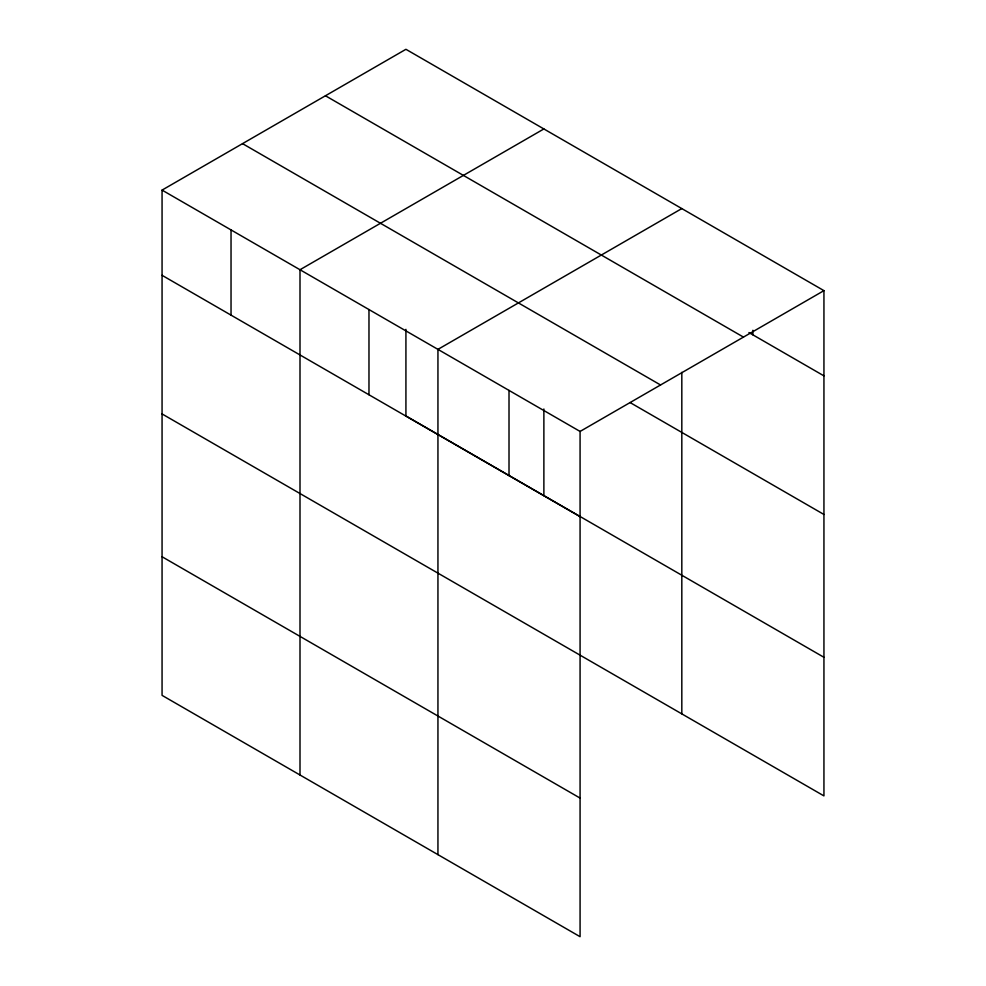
<?xml version="1.0" encoding="UTF-8"?>
<svg xmlns="http://www.w3.org/2000/svg" width="986" height="986" viewBox="0 0 986 986"><rect width="100%" height="100%" fill="white"/><g stroke="black" fill="none" stroke-linecap="round" stroke-linejoin="round"><path stroke-width="1.48" d="M162.061 190.101L580.076 431.437L580.076 936.7L162.061 695.364L162.061 190.101L405.924 49.3L823.939 290.636L823.939 795.899L162.061 413.935M543.878 128.944L300.003 269.733L300.003 775.008M681.819 208.576L437.944 349.377L437.944 854.64M580.076 431.437L823.939 290.636M748.929 332.553L823.939 375.863M325.454 95.765L743.469 337.101M242.531 143.636L660.546 384.971M630.091 402.559L823.939 514.47M823.939 657.292L405.924 415.956L405.924 329.349M162.061 275.316L580.076 516.652M162.061 556.745L580.076 798.081M752.873 330.273L752.873 334.833M681.819 372.351L681.819 713.852M543.878 408.993L543.878 495.601M509.01 390.407L509.01 475.634M368.974 309.555L368.974 394.782M231.032 229.911L231.032 315.138"/></g></svg>
